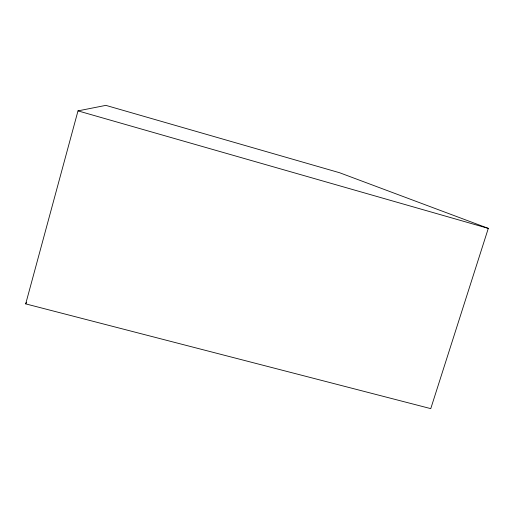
<?xml version="1.0" encoding="UTF-8"?>
<svg xmlns="http://www.w3.org/2000/svg" width="514" height="514" viewBox="0 0 514 514"><rect width="100%" height="100%" fill="white"/><g stroke="black" fill="none" stroke-linecap="round" stroke-linejoin="round"><path stroke-width="0.77" d="M25.7 303.877L77.999 110.876L105.852 105.37L339.619 172.743L488.3 228.383L430.764 408.63L25.7 303.877L26.484 302.483M77.999 110.876L488.3 228.383"/></g></svg>
